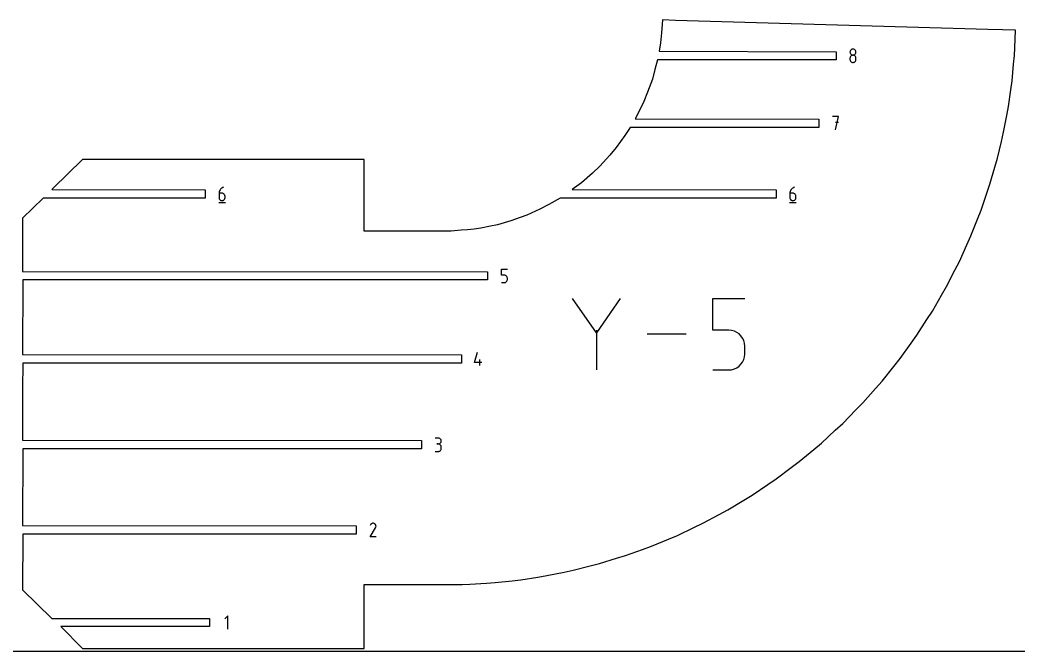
# Model space of a CAD drawing. Extents: x 0 to 3000, y 0 to 3000.
# Drawn here: x 1137 to 1733, y 0 to 377 of the extents above; entities that cross this region are included whole.
import ezdxf

# ---------------------------------------------------------------- set-up
doc = ezdxf.new("R2010")
doc.units = 0

msp = doc.modelspace()

# ---------------------------------------------------------------- linework, layer by layer
at = {"layer": 'annotation', "color": 1}
for p, q in [((1632.775817, 358.143019), (1632.747152, 357.82492)), ((1632.858447, 358.442732), (1632.775817, 358.143019)), ((1632.98999, 358.718974), (1632.858447, 358.442732)), ((1633.165398, 358.966663), (1632.98999, 358.718974)), ((1633.379619, 359.180716), (1633.165398, 358.966663)), ((1633.627605, 359.35605), (1633.379619, 359.180716)), ((1633.904305, 359.487582), (1633.627605, 359.35605)), ((1634.204669, 359.570229), (1633.904305, 359.487582)), ((1634.523648, 359.598907), (1634.204669, 359.570229)), ((1634.842626, 359.570229), (1634.523648, 359.598907)), ((1634.523648, 359.598907), (1634.523648, 359.598907)), ((1635.14299, 359.487582), (1634.842626, 359.570229)), ((1635.41969, 359.35605), (1635.14299, 359.487582)), ((1635.667676, 359.180716), (1635.41969, 359.35605)), ((1635.881898, 358.966663), (1635.667676, 359.180716)), ((1636.057305, 358.718974), (1635.881898, 358.966663)), ((1636.188849, 358.442732), (1636.057305, 358.718974)), ((1636.271478, 358.143019), (1636.188849, 358.442732)), ((1636.300143, 357.82492), (1636.271478, 358.143019)), ((1632.747152, 357.82492), (1632.747152, 357.82492)), ((1632.747152, 357.82492), (1632.775834, 357.505327)), ((1632.775817, 354.586857), (1632.747152, 354.267413)), ((1632.747152, 354.267413), (1632.747152, 353.382426)), ((1632.747152, 353.382426), (1632.747152, 353.382426)), ((1632.747152, 353.382426), (1632.775834, 353.063005)), ((1632.858447, 354.887616), (1632.775817, 354.586857)), ((1632.775834, 357.505327), (1632.858505, 357.204451)), ((1632.775834, 353.063005), (1632.858505, 352.762591)), ((1632.98999, 355.164645), (1632.858447, 354.887616)), ((1632.858505, 357.204451), (1632.990102, 356.927335)), ((1632.858505, 352.762591), (1632.990102, 352.486142)), ((1633.165398, 355.412898), (1632.98999, 355.164645)), ((1632.990102, 356.927335), (1633.165563, 356.679019)), ((1632.990102, 352.486142), (1633.165563, 352.238618)), ((1633.379619, 355.627329), (1633.165398, 355.412898)), ((1633.165563, 356.679019), (1633.379826, 356.464547)), ((1633.165563, 352.238618), (1633.379826, 352.024978)), ((1633.627605, 355.802892), (1633.379619, 355.627329)), ((1633.379826, 356.464547), (1633.627828, 356.288958)), ((1633.379826, 352.024978), (1633.627828, 351.850181)), ((1633.904305, 355.934541), (1633.627605, 355.802892)), ((1633.627828, 356.288958), (1633.904507, 356.157296)), ((1634.204669, 356.017231), (1633.904305, 355.934541)), ((1633.904507, 356.157296), (1634.204801, 356.074601)), ((1634.523648, 356.045916), (1634.204669, 356.017231)), ((1634.204801, 356.074601), (1634.523648, 356.045916)), ((1634.523648, 356.045916), (1634.842494, 356.074601)), ((1634.842626, 356.017248), (1634.523648, 356.045916)), ((1634.523648, 356.045916), (1634.523648, 356.045916)), ((1634.523648, 356.045916), (1634.523648, 356.045916)), ((1634.842494, 356.074601), (1635.142788, 356.157296)), ((1635.14299, 355.934599), (1634.842626, 356.017248)), ((1635.142788, 356.157296), (1635.419467, 356.288958)), ((1635.41969, 355.803003), (1635.14299, 355.934599)), ((1635.419467, 356.288958), (1635.66747, 356.464547)), ((1635.419467, 351.850181), (1635.66747, 352.024978)), ((1635.667676, 355.627494), (1635.41969, 355.803003)), ((1635.66747, 356.464547), (1635.881733, 356.679019)), ((1635.66747, 352.024978), (1635.881733, 352.238618)), ((1635.881898, 355.413104), (1635.667676, 355.627494)), ((1635.881733, 356.679019), (1636.057194, 356.927335)), ((1635.881733, 352.238618), (1636.057194, 352.486142)), ((1636.057305, 355.164868), (1635.881898, 355.413104)), ((1636.057194, 356.927335), (1636.188791, 357.204451)), ((1636.057194, 352.486142), (1636.188791, 352.762591)), ((1636.188849, 354.887818), (1636.057305, 355.164868)), ((1636.188791, 357.204451), (1636.271462, 357.505327)), ((1636.188791, 352.762591), (1636.271462, 353.063005)), ((1636.271478, 354.586989), (1636.188849, 354.887818)), ((1636.271462, 357.505327), (1636.300143, 357.82492)), ((1636.271462, 353.063005), (1636.300143, 353.382426)), ((1636.300143, 354.267413), (1636.271478, 354.586989)), ((1636.300143, 357.82492), (1636.300143, 357.82492)), ((1636.300143, 353.382426), (1636.300143, 354.267413)), ((1636.300143, 354.267413), (1636.300143, 354.267413)), ((1633.627828, 351.850181), (1633.904507, 351.719186)), ((1633.904507, 351.719186), (1634.204801, 351.636952)), ((1634.204801, 351.636952), (1634.523648, 351.608439)), ((1634.523648, 351.608439), (1634.842494, 351.636952)), ((1634.523648, 351.608439), (1634.523648, 351.608439)), ((1634.842494, 351.636952), (1635.142788, 351.719186)), ((1635.142788, 351.719186), (1635.419467, 351.850181)), ((1625.952437, 319.324317), (1622.39493, 319.324317)), ((1624.173935, 311.324317), (1625.952437, 319.324317)), ((1625.952437, 315.761793), (1624.173935, 315.761793)), ((1255.809691, 274.541993), (1255.694878, 274.022451)), ((1255.995187, 275.033898), (1255.809691, 274.541993)), ((1256.246573, 275.491725), (1255.995187, 275.033898)), ((1256.559053, 275.909033), (1256.246573, 275.491725)), ((1256.927835, 276.279379), (1256.559053, 275.909033)), ((1257.348124, 276.596323), (1256.927835, 276.279379)), ((1257.815126, 276.853424), (1257.348124, 276.596323)), ((1258.324047, 277.044238), (1257.815126, 276.853424)), ((1258.324047, 277.044238), (1258.324047, 277.044238)), ((1597.014157, 274.541993), (1596.899344, 274.022451)), ((1597.199654, 275.033898), (1597.014157, 274.541993)), ((1597.451039, 275.491725), (1597.199654, 275.033898)), ((1597.76352, 275.909033), (1597.451039, 275.491725)), ((1598.132301, 276.279379), (1597.76352, 275.909033)), ((1598.55259, 276.596323), (1598.132301, 276.279379)), ((1599.019592, 276.853424), (1598.55259, 276.596323)), ((1599.528514, 277.044238), (1599.019592, 276.853424)), ((1599.528514, 277.044238), (1599.528514, 277.044238)), ((1255.694878, 274.022451), (1255.655541, 273.481715)), ((1255.655541, 273.481715), (1255.655541, 270.822741)), ((1257.432037, 273.481715), (1255.655541, 273.481715)), ((1255.655541, 270.822741), (1255.655541, 270.822741)), ((1255.655541, 270.822741), (1255.684223, 270.503165)), ((1255.684223, 270.503165), (1255.766894, 270.202336)), ((1255.766894, 270.202336), (1255.898491, 269.925286)), ((1255.898491, 269.925286), (1256.073952, 269.67705)), ((1256.073952, 269.67705), (1256.288215, 269.46266)), ((1256.288215, 269.46266), (1256.536217, 269.287151)), ((1256.536217, 269.287151), (1256.812896, 269.155555)), ((1256.812896, 269.155555), (1257.11319, 269.072906)), ((1257.11319, 269.072906), (1257.432037, 269.044238)), ((1257.751544, 273.453202), (1257.432037, 273.481715)), ((1257.432037, 269.044238), (1257.751544, 269.072906)), ((1257.432037, 269.044238), (1257.432037, 269.044238)), ((1258.052189, 273.370968), (1257.751544, 273.453202)), ((1257.751544, 269.072906), (1258.052189, 269.155555)), ((1258.328971, 273.239973), (1258.052189, 273.370968)), ((1258.052189, 269.155555), (1258.328971, 269.287151)), ((1258.576891, 273.065176), (1258.328971, 273.239973)), ((1258.328971, 269.287151), (1258.576891, 269.46266)), ((1258.790947, 272.851536), (1258.576891, 273.065176)), ((1258.576891, 269.46266), (1258.790947, 269.67705)), ((1258.96614, 272.604012), (1258.790947, 272.851536)), ((1258.790947, 269.67705), (1258.96614, 269.925286)), ((1259.097469, 272.327563), (1258.96614, 272.604012)), ((1258.96614, 269.925286), (1259.097469, 270.202336)), ((1259.179933, 272.027149), (1259.097469, 272.327563)), ((1259.097469, 270.202336), (1259.179933, 270.503165)), ((1259.208532, 271.707728), (1259.179933, 272.027149)), ((1259.179933, 270.503165), (1259.208532, 270.822741)), ((1259.208532, 270.822741), (1259.208532, 271.707728)), ((1259.208532, 271.707728), (1259.208532, 271.707728)), ((1596.899344, 274.022451), (1596.860007, 273.481715)), ((1596.860007, 273.481715), (1596.860007, 270.822741)), ((1598.636503, 273.481715), (1596.860007, 273.481715)), ((1596.860007, 270.822741), (1596.860007, 270.822741)), ((1596.860007, 270.822741), (1596.888689, 270.503165)), ((1596.888689, 270.503165), (1596.97136, 270.202336)), ((1596.97136, 270.202336), (1597.102957, 269.925286)), ((1597.102957, 269.925286), (1597.278418, 269.67705)), ((1597.278418, 269.67705), (1597.492681, 269.46266)), ((1597.492681, 269.46266), (1597.740683, 269.287151)), ((1597.740683, 269.287151), (1598.017363, 269.155555)), ((1598.017363, 269.155555), (1598.317657, 269.072906)), ((1598.317657, 269.072906), (1598.636503, 269.044238)), ((1598.95601, 273.453202), (1598.636503, 273.481715)), ((1598.636503, 269.044238), (1598.95601, 269.072906)), ((1598.636503, 269.044238), (1598.636503, 269.044238)), ((1599.256655, 273.370968), (1598.95601, 273.453202)), ((1598.95601, 269.072906), (1599.256655, 269.155555)), ((1599.533438, 273.239973), (1599.256655, 273.370968)), ((1599.256655, 269.155555), (1599.533438, 269.287151)), ((1599.781357, 273.065176), (1599.533438, 273.239973)), ((1599.533438, 269.287151), (1599.781357, 269.46266)), ((1599.995414, 272.851536), (1599.781357, 273.065176)), ((1599.781357, 269.46266), (1599.995414, 269.67705)), ((1600.170607, 272.604012), (1599.995414, 272.851536)), ((1599.995414, 269.67705), (1600.170607, 269.925286)), ((1600.301935, 272.327563), (1600.170607, 272.604012)), ((1600.170607, 269.925286), (1600.301935, 270.202336)), ((1600.384399, 272.027149), (1600.301935, 272.327563)), ((1600.301935, 270.202336), (1600.384399, 270.503165)), ((1600.412999, 271.707728), (1600.384399, 272.027149)), ((1600.384399, 270.503165), (1600.412999, 270.822741)), ((1600.412999, 270.822741), (1600.412999, 271.707728)), ((1600.412999, 271.707728), (1600.412999, 271.707728)), ((1255.43304, 268.044238), (1259.43304, 268.044238)), ((1596.637506, 268.044238), (1600.637506, 268.044238)), ((1424.41401, 224.556065), (1424.41401, 228.118589)), ((1424.41401, 228.118589), (1427.967001, 228.118589)), ((1426.190505, 224.556065), (1424.41401, 224.556065)), ((1426.509484, 224.527552), (1426.190505, 224.556065)), ((1426.809848, 224.445318), (1426.509484, 224.527552)), ((1427.086548, 224.314324), (1426.809848, 224.445318)), ((1427.334534, 224.139527), (1427.086548, 224.314324)), ((1427.334327, 220.537011), (1427.54859, 220.7514)), ((1427.548755, 223.925886), (1427.334534, 224.139527)), ((1427.54859, 220.7514), (1427.724051, 220.999637)), ((1427.724163, 223.678362), (1427.548755, 223.925886)), ((1427.724051, 220.999637), (1427.855648, 221.276686)), ((1427.855706, 223.401914), (1427.724163, 223.678362)), ((1427.855648, 221.276686), (1427.938319, 221.577516)), ((1427.938336, 223.101499), (1427.855706, 223.401914)), ((1427.938319, 221.577516), (1427.967001, 221.897091)), ((1427.967001, 222.782078), (1427.938336, 223.101499)), ((1427.967001, 221.897091), (1427.967001, 222.782078)), ((1427.967001, 222.782078), (1427.967001, 222.782078)), ((1424.41401, 220.118589), (1426.190505, 220.118589)), ((1426.190505, 220.118589), (1426.509352, 220.147257)), ((1426.190505, 220.118589), (1426.190505, 220.118589)), ((1426.509352, 220.147257), (1426.809646, 220.229906)), ((1426.809646, 220.229906), (1427.086325, 220.361501)), ((1427.086325, 220.361501), (1427.334327, 220.537011)), ((1481.181816, 190.058336), (1466.929728, 210.668801)), ((1495.431225, 210.668801), (1481.181816, 190.058336)), ((1550.839937, 191.640562), (1550.839937, 210.667461)), ((1550.839937, 210.667461), (1569.815926, 210.667461)), ((1481.181816, 191.716926), (1481.181816, 167.939331)), ((1560.327932, 191.640562), (1550.839937, 191.640562)), ((1562.031547, 191.488277), (1560.327932, 191.640562)), ((1563.635747, 191.049079), (1562.031547, 191.488277)), ((1565.11356, 190.349455), (1563.635747, 191.049079)), ((1534.821409, 189.304066), (1511.459131, 189.304066)), ((1566.438015, 189.41589), (1565.11356, 190.349455)), ((1567.58214, 188.274871), (1566.438015, 189.41589)), ((1568.518965, 186.952883), (1567.58214, 188.274871)), ((1569.221518, 185.476411), (1568.518965, 186.952883)), ((1569.662829, 183.871943), (1569.221518, 185.476411)), ((1569.815926, 182.165964), (1569.662829, 183.871943)), ((1569.815926, 177.439383), (1569.815926, 182.165964)), ((1569.815926, 182.165964), (1569.815926, 182.165964)), ((1408.370635, 172.298826), (1410.144622, 178.520323)), ((1411.481133, 170.520323), (1411.481133, 174.073314)), ((1568.518369, 172.646212), (1569.22121, 174.125892)), ((1569.22121, 174.125892), (1569.662741, 175.732577)), ((1569.662741, 175.732577), (1569.815926, 177.439383)), ((1412.812627, 172.298826), (1408.370635, 172.298826)), ((1550.839937, 167.94067), (1560.327932, 167.94067)), ((1560.327932, 167.94067), (1562.030842, 168.093782)), ((1560.327932, 167.94067), (1560.327932, 167.94067)), ((1562.030842, 168.093782), (1563.634667, 168.535196)), ((1563.634667, 168.535196), (1565.112369, 169.238029)), ((1565.112369, 169.238029), (1566.436912, 170.175398)), ((1566.436912, 170.175398), (1567.581258, 171.32042)), ((1567.581258, 171.32042), (1568.518369, 172.646212)), ((1386.645437, 127.244161), (1384.868942, 127.244161)), ((1386.964944, 127.215483), (1386.645437, 127.244161)), ((1387.265589, 127.132836), (1386.964944, 127.215483)), ((1387.542372, 127.001305), (1387.265589, 127.132836)), ((1387.790292, 126.825971), (1387.542372, 127.001305)), ((1388.004348, 126.611918), (1387.790292, 126.825971)), ((1388.179541, 126.364229), (1388.004348, 126.611918)), ((1388.31087, 126.087986), (1388.179541, 126.364229)), ((1388.393334, 125.788274), (1388.31087, 126.087986)), ((1388.421933, 125.470174), (1388.393334, 125.788274)), ((1388.393334, 125.150581), (1388.421933, 125.470174)), ((1388.421933, 125.470174), (1388.421933, 125.470174)), ((1386.645437, 123.69117), (1385.755935, 123.69117)), ((1385.755935, 123.69117), (1386.645437, 123.69117)), ((1386.645437, 123.69117), (1386.964944, 123.719855)), ((1386.964944, 123.662492), (1386.645437, 123.69117)), ((1386.645437, 123.69117), (1386.645437, 123.69117)), ((1386.964944, 123.719855), (1387.265589, 123.80255)), ((1387.265589, 123.579845), (1386.964944, 123.662492)), ((1386.964944, 119.282355), (1387.265589, 119.364961)), ((1387.265589, 123.80255), (1387.542372, 123.934212)), ((1387.542372, 123.448313), (1387.265589, 123.579845)), ((1387.265589, 119.364961), (1387.542372, 119.496439)), ((1387.542372, 123.934212), (1387.790292, 124.109801)), ((1387.790292, 123.272979), (1387.542372, 123.448313)), ((1387.542372, 119.496439), (1387.790292, 119.671719)), ((1387.790292, 124.109801), (1388.004348, 124.324274)), ((1388.004348, 123.058926), (1387.790292, 123.272979)), ((1387.790292, 119.671719), (1388.004348, 119.885731)), ((1388.004348, 124.324274), (1388.179541, 124.572589)), ((1388.179541, 122.811237), (1388.004348, 123.058926)), ((1388.004348, 119.885731), (1388.179541, 120.133403)), ((1388.179541, 124.572589), (1388.31087, 124.849706)), ((1388.31087, 122.534995), (1388.179541, 122.811237)), ((1388.179541, 120.133403), (1388.31087, 120.409666)), ((1388.31087, 124.849706), (1388.393334, 125.150581)), ((1388.393334, 122.235282), (1388.31087, 122.534995)), ((1388.31087, 120.409666), (1388.393334, 120.709449)), ((1388.421933, 121.917183), (1388.393334, 122.235282)), ((1388.393334, 120.709449), (1388.421933, 121.027681)), ((1388.421933, 121.027681), (1388.421933, 121.917183)), ((1388.421933, 121.917183), (1388.421933, 121.917183)), ((1384.868942, 119.253693), (1386.645437, 119.253693)), ((1386.645437, 119.253693), (1386.964944, 119.282355)), ((1386.645437, 119.253693), (1386.645437, 119.253693)), ((1345.923703, 68.325149), (1349.206784, 73.610487)), ((1346.162008, 75.435647), (1345.92872, 74.988137)), ((1346.34714, 75.698167), (1346.162008, 75.435647)), ((1346.569257, 75.917311), (1346.34714, 75.698167)), ((1346.821604, 76.091323), (1346.569257, 75.917311)), ((1347.097425, 76.218448), (1346.821604, 76.091323)), ((1347.389965, 76.296932), (1347.097425, 76.218448)), ((1347.692469, 76.325019), (1347.389965, 76.296932)), ((1347.998181, 76.300955), (1347.692469, 76.325019)), ((1348.300346, 76.222985), (1347.998181, 76.300955)), ((1348.592209, 76.089353), (1348.300346, 76.222985)), ((1348.85325, 75.90399), (1348.592209, 76.089353)), ((1348.592209, 76.089353), (1348.592209, 76.089353)), ((1349.071507, 75.681554), (1348.85325, 75.90399)), ((1349.245042, 75.428865), (1349.071507, 75.681554)), ((1349.206784, 73.610487), (1349.210708, 73.615344)), ((1349.206784, 73.610487), (1349.206784, 73.610487)), ((1349.210708, 73.615344), (1349.214472, 73.620242)), ((1349.214472, 73.620242), (1349.2181, 73.625222)), ((1349.2181, 73.625222), (1349.221616, 73.630326)), ((1349.221616, 73.630326), (1349.225045, 73.635596)), ((1349.225045, 73.635596), (1349.228412, 73.641072)), ((1349.228412, 73.641072), (1349.231742, 73.646795)), ((1349.231742, 73.646795), (1349.23506, 73.652808)), ((1349.23506, 73.652808), (1349.23839, 73.659151)), ((1349.23839, 73.659151), (1349.373948, 73.950205)), ((1349.23839, 73.659151), (1349.23839, 73.659151)), ((1349.371914, 75.152738), (1349.245042, 75.428865)), ((1349.450181, 74.859992), (1349.371914, 75.152738)), ((1349.373948, 73.950205), (1349.453138, 74.251908)), ((1349.477902, 74.557442), (1349.450181, 74.859992)), ((1349.453138, 74.251908), (1349.477902, 74.557442)), ((1349.476695, 68.325149), (1345.923703, 68.325149)), ((1260.925781, 21.073033), (1259.147278, 19.294029)), ((1260.925781, 13.073033), (1260.925781, 21.073033))]:
    msp.add_line(p, q, dxfattribs=at)
at = {"layer": 'boundary', "color": 5}
for p, q in [((1520.70811, 377.020632), (1520.074796, 369.302626)), ((1528.471479, 376.793853), (1520.70811, 377.020632)), ((1715.156558, 371.340737), (1528.471479, 376.793853)), ((1723.848885, 371.086832), (1715.156558, 371.340737)), ((1731.612251, 370.86006), (1723.848885, 371.086832)), ((1731.31119, 360.428692), (1731.612251, 370.86006)), ((1520.074796, 369.302626), (1519.477695, 363.356034)), ((1519.477695, 363.356034), (1518.640301, 358.30869)), ((1518.640301, 358.30869), (1624.474651, 358.05869)), ((1624.474651, 358.05869), (1624.474651, 353.15869)), ((1731.092088, 355.878304), (1731.31119, 360.428692)), ((1517.690515, 353.15869), (1516.078611, 347.52151)), ((1624.474651, 353.15869), (1517.690515, 353.15869)), ((1730.585531, 350.60688), (1731.092088, 355.878304)), ((1516.078611, 347.52151), (1514.656706, 341.716636)), ((1729.633661, 340.69925), (1730.585531, 350.60688)), ((1514.656706, 341.716636), (1511.749924, 333.81305)), ((1728.878364, 335.371514), (1729.633661, 340.69925)), ((1727.45893, 325.358054), (1728.878364, 335.371514)), ((1509.531103, 328.263701), (1505.797013, 320.529056)), ((1511.749924, 333.81305), (1509.531103, 328.263701)), ((1726.44569, 319.990139), (1727.45893, 325.358054)), ((1505.797013, 320.529056), (1504.361202, 318.024316)), ((1504.361202, 318.024316), (1614.124938, 317.774317)), ((1614.124938, 317.774317), (1614.124938, 312.874317)), ((1724.541476, 309.901141), (1726.44569, 319.990139)), ((1501.356683, 312.874317), (1498.276197, 307.905538)), ((1614.124938, 312.874317), (1501.356683, 312.874317)), ((1498.276197, 307.905538), (1492.951787, 300.888991)), ((1720.858455, 294.378662), (1723.262363, 304.510454)), ((1723.262363, 304.510454), (1724.541476, 309.901141)), ((1492.951787, 300.888991), (1489.284415, 296.170011)), ((1173.983935, 293.637104), (1156.568668, 276.56002)), ((1185.776094, 293.637104), (1173.983935, 293.637104)), ((1253.732632, 293.637104), (1185.776094, 293.637104)), ((1295.530634, 293.637105), (1253.732632, 293.637104)), ((1342.459293, 293.637105), (1295.530634, 293.637105)), ((1342.459292, 268.774559), (1342.459293, 293.637105)), ((1489.284415, 296.170011), (1483.248385, 289.693475)), ((1719.307041, 288.983803), (1720.858455, 294.378662)), ((1483.248385, 289.693475), (1478.957784, 285.533038)), ((1716.391324, 278.84414), (1719.307041, 288.983803)), ((1478.957784, 285.533038), (1472.29754, 279.700342)), ((1156.568668, 276.56002), (1155.73673, 275.744238)), ((1155.73673, 275.744238), (1247.38304, 275.494239)), ((1247.38304, 275.494239), (1247.38304, 270.594238)), ((1472.29754, 279.700342), (1466.73466, 275.744238)), ((1466.73466, 275.744238), (1588.587506, 275.494239)), ((1588.587506, 275.494239), (1588.587507, 270.594238)), ((1714.562803, 273.464714), (1716.391324, 278.84414)), ((1150.484736, 270.594238), (1138.243934, 258.591151)), ((1247.38304, 270.594238), (1150.484736, 270.594238)), ((1342.459286, 256.800991), (1342.459292, 268.774559)), ((1459.445446, 270.594238), (1452.714144, 266.759163)), ((1588.587507, 270.594238), (1459.445446, 270.594238)), ((1711.126288, 263.354063), (1714.562803, 273.464714)), ((1447.440067, 263.948016), (1439.593569, 260.455097)), ((1452.714144, 266.759163), (1447.440067, 263.948016)), ((1709.017698, 258.01055), (1711.126288, 263.354063)), ((1138.243934, 258.591151), (1138.243934, 226.818588)), ((1342.459295, 250.84187), (1342.459286, 256.800991)), ((1429.993729, 256.974246), (1425.988752, 255.747443)), ((1435.608777, 259.021113), (1429.993729, 256.974246)), ((1439.593569, 260.455097), (1435.608777, 259.021113)), ((1705.054794, 247.967393), (1709.017698, 258.01055)), ((1345.017762, 250.842743), (1342.459295, 250.84187)), ((1350.164257, 250.789793), (1345.017762, 250.842743)), ((1359.99575, 250.789793), (1350.164257, 250.789793)), ((1385.2075, 250.789794), (1359.99575, 250.789793)), ((1390.514743, 250.789795), (1385.2075, 250.789794)), ((1394.352784, 250.928836), (1390.514743, 250.789795)), ((1400.314942, 251.342511), (1394.352784, 250.928836)), ((1404.210703, 251.597594), (1400.314942, 251.342511)), ((1408.153524, 252.034724), (1404.210703, 251.597594)), ((1412.131743, 252.661027), (1408.153524, 252.034724)), ((1417.97766, 253.90348), (1412.131743, 252.661027)), ((1421.978616, 254.725181), (1417.97766, 253.90348)), ((1425.988752, 255.747443), (1421.978616, 254.725181)), ((1702.665103, 242.68092), (1705.054794, 247.967393)), ((1698.173867, 232.744948), (1702.665103, 242.68092)), ((1695.504129, 227.537056), (1698.173867, 232.744948)), ((1138.243934, 226.818588), (1416.141509, 226.568589)), ((1690.486536, 217.748771), (1695.504129, 227.537056)), ((1138.438933, 221.668589), (1138.243934, 177.220323)), ((1416.141509, 221.668589), (1138.438933, 221.668589)), ((1416.141509, 226.568589), (1416.141509, 221.668589)), ((1687.539997, 212.641167), (1690.486536, 217.748771)), ((1682.002175, 203.041368), (1687.539997, 212.641167)), ((1678.784261, 198.055664), (1682.002175, 203.041368)), ((1672.73635, 188.68496), (1678.784261, 198.055664)), ((1669.254721, 183.842379), (1672.73635, 188.68496)), ((1662.71121, 174.74067), (1669.254721, 183.842379)), ((1138.243934, 177.220323), (1400.542634, 176.970323)), ((1400.542634, 176.970323), (1400.542635, 172.070324)), ((1658.975708, 170.06177), (1662.71121, 174.74067)), ((1138.438934, 172.070323), (1138.243933, 156.483079)), ((1400.542635, 172.070324), (1138.438934, 172.070323)), ((1651.954981, 161.26769), (1658.975708, 170.06177)), ((1647.977563, 156.772084), (1651.954981, 161.26769)), ((1138.243933, 156.483079), (1138.243933, 125.953443)), ((1640.50218, 148.322496), (1647.977563, 156.772084)), ((1628.392929, 135.958104), (1636.296787, 144.028594)), ((1636.296787, 144.028594), (1640.50218, 148.322496)), ((1615.672607, 124.223256), (1623.975328, 131.882837)), ((1623.975328, 131.882837), (1628.392929, 135.958104)), ((1138.243933, 125.953443), (1376.59644, 125.703443)), ((1376.59644, 125.703443), (1376.596441, 120.803442)), ((1138.438933, 120.803443), (1138.243933, 75.025214)), ((1376.596441, 120.803442), (1138.438933, 120.803443)), ((1602.39137, 113.161914), (1611.060217, 120.381886)), ((1611.060217, 120.381886), (1615.672607, 124.223256)), ((1588.603357, 102.812627), (1597.602975, 109.567833)), ((1597.602975, 109.567833), (1602.39137, 113.161914)), ((1583.658955, 99.477198), (1588.603357, 102.812627)), ((1574.366064, 93.208108), (1583.658955, 99.477198)), ((1559.739507, 84.374915), (1569.28647, 90.140544)), ((1569.28647, 90.140544), (1574.366064, 93.208108)), ((1554.546174, 81.582245), (1559.739507, 84.374915)), ((1544.785419, 76.333278), (1554.546174, 81.582245)), ((1138.243933, 75.025214), (1337.651202, 74.775214)), ((1337.651202, 74.775214), (1337.651202, 69.875214)), ((1529.566491, 69.09698), (1539.500106, 73.820291)), ((1539.500106, 73.820291), (1544.785419, 76.333278)), ((1138.438933, 69.875214), (1138.243933, 36.63346)), ((1337.651202, 69.875214), (1138.438933, 69.875214)), ((1514.145473, 62.673444), (1524.211002, 66.866251)), ((1524.211002, 66.866251), (1529.566491, 69.09698)), ((1498.584435, 57.063866), (1508.741363, 60.725394)), ((1508.741363, 60.725394), (1514.145473, 62.673444)), ((1482.94411, 52.263498), (1493.152796, 55.396836)), ((1493.152796, 55.396836), (1498.584435, 57.063866)), ((1461.856703, 47.144483), (1467.283186, 48.262014)), ((1467.283186, 48.262014), (1477.505315, 50.873915)), ((1477.505315, 50.873915), (1482.94411, 52.263498)), ((1420.721331, 40.873225), (1430.772682, 41.993258)), ((1430.772682, 41.993258), (1436.120602, 42.589092)), ((1436.120602, 42.589092), (1446.261921, 44.191466)), ((1446.261921, 44.191466), (1451.657705, 45.043933)), ((1451.657705, 45.043933), (1461.856703, 47.144483)), ((1138.243933, 36.63346), (1155.693222, 19.523033)), ((1342.459288, 34.354736), (1342.459294, 39.743599)), ((1342.459294, 39.743599), (1345.017762, 39.742725)), ((1345.017762, 39.742725), (1350.164257, 39.795675)), ((1350.164257, 39.795675), (1359.99575, 39.795675)), ((1359.99575, 39.795675), (1385.207499, 39.795675)), ((1385.207499, 39.795675), (1390.514742, 39.795675)), ((1390.514742, 39.795675), (1400.950599, 39.785413)), ((1400.950599, 39.785413), (1405.505514, 39.868496)), ((1405.505514, 39.868496), (1415.437131, 40.524363)), ((1415.437131, 40.524363), (1420.721331, 40.873225)), ((1342.459293, 23.703755), (1342.459288, 34.354736)), ((1155.693222, 19.523033), (1249.987282, 19.523034)), ((1249.987282, 19.523034), (1249.987283, 14.623033)), ((1342.459293, 1.5875), (1342.459293, 23.703755)), ((1249.987283, 14.623033), (1161.140209, 14.623033)), ((1161.140209, 14.623033), (1173.983935, 1.5875)), ((1173.983935, 1.5875), (1185.776094, 1.5875)), ((1185.776094, 1.5875), (1253.732632, 1.5875)), ((1253.732632, 1.5875), (1295.530633, 1.5875)), ((1295.530633, 1.5875), (1342.459293, 1.5875))]:
    msp.add_line(p, q, dxfattribs=at)
at = {"layer": 'frame', "color": 5}
msp.add_line((0, 0), (3000, 0), dxfattribs=at)

doc.saveas('drawing.dxf')
